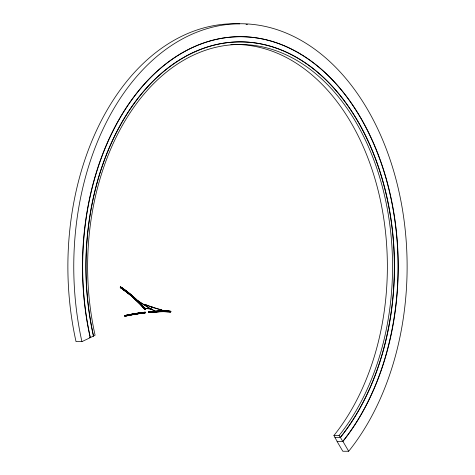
<?xml version="1.0" encoding="UTF-8"?>
<svg xmlns="http://www.w3.org/2000/svg" width="475" height="475" viewBox="0 0 475 475"><rect width="100%" height="100%" fill="white"/><g stroke="black" fill="none" stroke-linecap="round" stroke-linejoin="round"><path stroke-width="0.71" d="M126.184 315.762C124.984 316.706 123.69 315.543 125.691 315.388M124.931 316.237L124.705 315.56M145.54 312.817C144.293 311.879 146.787 312.461 145.101 312.847M149.203 312.425L148.538 312.117L149.186 311.748M148.948 312.455L148.74 311.778M170.323 311.6C171.647 311.754 165.662 311.214 163.744 311.327M121.072 287.892C120.092 287.862 120.027 286.401 121.054 287.209M120.608 287.589L120.668 286.93M144.774 309.207C146.068 308.507 144.697 310.377 144.275 308.608M93.403 336.027L95.095 335.225A222.128 152.457 90 0 1 174.456 66.102A222.128 152.457 90 0 1 367.947 145.611A222.128 152.457 90 0 1 339.103 435.492L340.254 437.463A224.717 154.232 -90 0 0 369.443 144.198A224.717 154.232 -90 0 0 173.69 63.763A224.717 154.232 -90 0 0 93.403 336.027L93.082 336.027M90.202 337.63L93.581 336.027A224.717 154.232 -90 0 1 173.868 63.763A224.717 154.232 -90 0 1 369.615 144.198A224.717 154.232 -90 0 1 340.433 437.463L342.742 441.4A229.894 157.789 -90 0 0 372.602 141.378A229.894 157.789 -90 0 0 172.336 59.084A229.894 157.789 -90 0 0 90.202 337.63L89.508 337.63M239.727 23.857A242.85 166.678 -90 0 0 76.036 341.632L81.92 341.632L90.375 337.63A229.894 157.789 90 0 1 172.514 59.084A229.894 157.789 90 0 1 372.774 141.378A229.894 157.789 90 0 1 342.92 441.4L348.692 451.25L342.808 451.25L337.03 441.4L342.92 441.4M124.557 315.691L126.498 315.216M125.056 315.691L126.706 315.174M125.127 315.899L125.305 315.727M125.323 315.857L127.14 315.471M124.741 316.237L126.332 315.934M125.079 316.107L125.376 315.934M125.275 316.065L127.425 315.507M125.097 315.477L126.308 315.216M125.923 315.727L126.528 315.596M125.94 315.976L126.801 315.632M125.958 315.388L127.407 315.091M126.659 315.347L127.532 315.002M126.344 315.893L127.775 315.637M126.516 315.174L128.826 314.705M126.32 315.513L127.763 315.341M127.276 315.216L128.036 314.961M126.754 315.804L128.197 315.548M127.3 315.632L128.06 315.376M126.938 315.382L128.393 315.216M127.555 314.961L128.167 314.878M127.906 315.091L129.544 314.67M127.923 315.507L128.559 315.376M127.567 315.258L129.248 315.044M127.799 315.59L128.701 315.252M128.185 314.836L129.016 314.705M128.535 314.961L129.236 314.664M128.22 315.507L133.374 314.391M128.202 315.127L131.658 314.587M128.434 315.465L128.838 315.424M129.176 314.836L129.883 314.539M128.648 315.424L129.348 315.127M129.046 314.664L129.669 314.581M128.862 315.382L130.132 315.174M129.063 314.961L132.329 314.468M129.289 315.299L130.002 315.002M129.693 314.539L130.322 314.456M129.829 314.711L131.314 314.337M130.043 314.67L130.791 314.331M130.482 314.587L131.207 314.29M129.942 315.174L130.667 314.878M130.162 315.133L130.797 315.05M130.352 314.414L131.433 314.248M131.148 314.462L131.878 314.171M130.601 315.05L131.332 314.753M130.827 315.008L131.462 314.925M131.237 314.248L131.652 314.207M131.812 314.337L132.673 314.094M131.272 314.925L132.008 314.634M131.492 314.883L132.133 314.8M131.688 314.171L132.78 314.005M131.539 314.296L131.991 314.218M131.492 314.503L133.012 314.343M131.913 314.129L132.555 314.046M132.489 314.218L133.356 313.975M131.943 314.8L132.691 314.515M132.169 314.765L132.81 314.682M132.169 314.385L137.679 313.571M132.394 314.723L134.532 314.195M132.59 314.005L133.012 313.969M132.822 313.969L133.469 313.886M133.172 314.094L134.514 313.779M133.19 314.515L134.069 314.278M132.852 314.64L133.267 314.604M133.048 313.928L133.701 313.85M132.852 314.266L133.309 314.183M133.505 313.85L134.621 313.69M133.855 313.975L136.634 313.441M133.926 314.183L134.852 314.028M133.309 314.563L133.724 314.521M133.873 314.391L135.232 314.082M133.736 313.809L134.852 313.648M133.766 314.486L134.188 314.444M134.229 314.402L134.882 314.325M134.662 313.648L135.322 313.571M135.013 313.779L135.791 313.5M135.031 314.195L135.939 313.969M134.692 314.325L135.114 314.29M134.9 313.613L135.559 313.536M134.698 313.951L135.167 313.874M134.924 314.29L135.82 314.171M135.713 313.666L138.071 313.221M135.785 313.874L136.96 313.684M135.161 314.248L135.583 314.213M135.731 314.082L137.364 313.743M135.601 313.5L136.497 313.381M135.63 314.171L136.052 314.135M135.838 313.458L136.735 313.346M135.862 314.135L136.652 313.856M136.099 314.1L137.239 313.945M136.545 313.346L137.691 313.197M136.782 313.31L137.447 313.233M137.132 313.441L137.928 313.162M136.574 314.022L137.002 313.987M137.15 313.856L138.083 313.637M136.824 313.607L139.116 313.358M137.049 313.945L138.195 313.803M137.845 313.328L138.789 313.114M137.287 313.91L137.952 313.838M137.863 313.743L138.807 313.53M137.738 313.162L138.647 313.055M137.536 313.5L140.57 313.144M137.976 313.126L138.89 313.019M138.569 313.221L140.244 312.9M138.005 313.803L138.563 313.565M138.243 313.767L139.157 313.66M138.433 313.767L138.914 313.696M138.7 313.019L139.668 312.877M138.938 312.983L139.858 312.877M139.288 313.114L140.832 312.74M139.062 313.565L140.992 313.221M139.306 313.53L141.728 313.12M138.967 313.66L139.395 313.625M138.979 313.286L142.399 312.817M139.205 313.625L140.125 313.518M140.018 313.007L142.452 312.603M139.448 313.589L141.342 313.352M139.911 312.841L140.345 312.805M140.398 312.776L141.075 312.704M140.748 312.9L141.562 312.639M140.178 313.482L141.099 313.381M140.44 313.078L140.927 313.013M140.885 312.704L141.318 312.675M141.479 312.799L142.304 312.544M141.544 313.013L143.141 312.722M141.491 313.221L144.94 312.716M141.152 313.352L141.586 313.316M141.372 312.639L142.055 312.574M141.396 313.316L141.835 313.28M142.215 312.704L144.928 312.301M141.639 313.28L142.464 313.025M141.888 313.251L142.571 313.185M142.078 313.251L143.207 312.93M142.108 312.544L142.548 312.508M142.357 312.508L142.791 312.479M142.601 312.479L143.29 312.413M142.951 312.603L143.782 312.354M143.017 312.817L145.124 312.479M142.625 313.156L143.064 313.12M142.85 312.443L143.533 312.384M142.874 313.12L143.557 313.061M143.693 312.514L144.774 312.229M143.759 312.722L145.742 312.479M143.118 313.09L143.8 313.025M143.705 312.93L145.688 312.692M143.593 312.354L144.525 312.259M143.61 313.025L144.05 312.995M143.836 312.318L144.275 312.289M143.86 312.995L144.792 312.906M144.685 312.39L145.178 312.271M144.109 312.966L145.041 312.877M144.584 312.229L145.023 312.2M144.827 312.2L145.516 312.14M144.851 312.877L145.19 312.692M148.604 312.324L160.425 311.57L170.875 311.808M149.102 312.324L160.924 311.57L170.377 311.808M148.592 311.903L163.323 311.119L161.411 311.143M149.091 311.903L155.954 311.363M148.996 311.748L149.952 311.677M148.538 312.117L158.888 311.125M149.156 312.117L160.247 311.38M148.758 312.455L149.459 312.402M149.251 311.725L149.696 311.701M149.269 312.402L149.969 312.354M149.524 312.378L150.225 312.33M149.762 311.677L150.207 311.653M150.017 311.653L150.718 311.606M150.272 311.63L150.973 311.588M150.035 312.33L150.991 312.265M150.29 312.307L150.735 312.283M150.783 311.588L151.739 311.523M150.801 312.265L151.246 312.241M151.038 311.564L151.483 311.541M151.05 312.241L151.495 312.218M151.305 312.218L151.751 312.2M151.549 311.523L152.249 311.481M151.561 312.2L152.006 312.176M151.816 312.176L152.772 312.117M151.804 311.499L152.505 311.457M152.071 312.158L152.517 312.134M152.309 311.457L153.775 311.363M152.564 311.44L153.265 311.398M152.582 312.117L153.021 312.093M152.831 312.093L153.277 312.075M153.087 312.075L153.532 312.057M153.33 311.38L154.025 311.345M153.342 312.057L153.787 312.039M153.591 312.039L154.037 312.022M153.835 311.345L154.28 311.327M153.847 312.022L154.541 311.986M154.09 311.327L154.535 311.309M154.102 312.004L154.797 311.968M154.339 311.309L155.289 311.262M154.595 311.291L155.04 311.279M154.607 311.968L155.052 311.956M154.856 311.956L155.301 311.938M155.099 311.262L155.794 311.232M155.111 311.938L155.557 311.921M155.355 311.244L156.548 311.19M155.361 311.921L155.806 311.909M155.616 311.909L156.56 311.867M155.859 311.214L156.299 311.202M155.865 311.891L156.311 311.879M156.02 311.262L156.382 311.238M156.358 311.19L156.803 311.173M156.37 311.867L157.059 311.838M156.607 311.173L157.053 311.161M156.459 311.303L157.457 311.256M156.4 311.511L166.47 311.363M156.619 311.849L157.807 311.802M156.863 311.161L157.302 311.149M157.112 311.149L157.801 311.125M157.552 311.137L155.658 311.475L151.038 309.231L137.073 300.307L148.901 307.842L155.658 311.279M157.118 311.826L157.558 311.814M157.457 311.184L158.3 311.101M157.611 311.125L158.549 311.095L158.175 311.155M157.617 311.802L158.555 311.772M157.819 311.363L164.065 311.119M157.866 311.79L158.306 311.778M158.359 311.095L159.291 311.066M158.365 311.772L158.804 311.76M158.608 311.083L159.048 311.072M158.953 311.214L160.188 311.173M158.614 311.76L159.054 311.754M158.864 311.754L159.297 311.742M159.101 311.066L159.541 311.06M159.244 311.113L160.033 311.042M159.107 311.742L160.039 311.719M159.351 311.06L159.784 311.048M159.357 311.737L159.79 311.725M159.843 311.042L160.77 311.024M159.95 311.089L160.301 311.077M159.849 311.719L160.776 311.701M160.087 311.036L160.526 311.03M160.431 311.167L161.357 311.054M160.093 311.713L160.526 311.707M160.301 311.273L161.007 311.256M160.58 311.024L161.013 311.018L160.657 311.072M160.586 311.701L161.019 311.695M160.823 311.018L161.743 311M160.829 311.695L161.749 311.683M161.067 311.012L161.5 311.006M161.47 311.351L164.124 311.327M161.072 311.689L161.506 311.683M161.553 311L161.987 311M161.559 311.683L162.474 311.671M161.708 311.048L162.474 310.994M161.797 311L162.23 310.994M161.797 311.677L162.23 311.671M162.278 310.994L162.711 310.994M162.397 311.042L166.41 311.155M162.284 311.671L162.711 311.671M162.521 310.994L163.43 310.988M162.521 311.671L163.43 311.665M162.765 310.988L163.673 310.988M162.765 311.665L163.673 311.665M230.88 44.537A222.128 152.457 90 0 1 377.233 186.954A222.128 152.457 90 0 1 333.919 435.492L339.103 435.492M340.433 437.463L334.899 437.463L337.208 441.4M163.436 311.036L163.911 310.988M163.477 311.665L163.911 311.665M163.721 310.988L164.617 310.994M163.715 311.665L164.617 311.671M163.958 310.988L164.386 310.994M163.952 311.665L164.855 311.671M164.118 311.036L164.855 310.994M164.118 311.232L165.68 311.149M164.457 311.232L170.388 311.392M164.665 310.994L165.092 311M164.665 311.671L165.086 311.677M164.795 311.042L166.024 311.018M164.902 311L165.793 311.012M164.896 311.677L165.324 311.683M165.134 311.683L166.482 311.707M165.365 311.683L166.25 311.701M165.466 311.054L166.256 311.024M166.066 311.024L169.201 311.149M166.137 311.262L167.158 311.38M166.297 311.03L166.719 311.036M166.143 311.161L167.058 311.19M166.292 311.707L166.713 311.713M166.464 311.273L168.744 311.452M166.529 311.036L166.951 311.042M166.523 311.713L166.945 311.725M166.755 311.042L167.176 311.054M166.749 311.725L167.17 311.731M166.986 311.054L167.408 311.06M166.98 311.731L167.396 311.737M167.123 311.101L167.859 311.077M167.123 311.297L170.941 311.6M167.212 311.06L168.085 311.089M167.206 311.737L167.627 311.748M167.438 311.748L170.287 311.903M167.663 311.76L169.195 311.832M167.895 311.089L170.299 311.226M168.239 311.22L168.69 311.244M168.423 311.161L169.355 311.279M168.744 311.178L170.887 311.392M168.744 311.374L169.379 311.41L163.145 310.632M169.237 311.167L170.519 311.244M169.225 311.843L170.074 311.885M170.098 311.903L170.507 311.921M170.329 311.244L170.733 311.262M170.317 311.921L170.721 311.938M143.794 307.402L144.43 308.109L151.917 309.041M161.898 310.282L169.379 311.214M143.046 306.696L144.43 308.299L151.917 309.237M159.458 309.391L161.88 309.949M159.458 309.587L161.88 310.145M161.559 309.878L151.489 306.903L153.372 307.568L144.655 304.297M161.559 310.074L151.489 307.093L153.372 307.758L145.178 304.73M144.655 304.487L146.526 305.306M120.466 286.93L129.966 294.019L139.597 302.753M120.87 287.256L129.224 293.413L137.317 300.515M120.288 287.054L130.655 294.862L140.618 304.095M120.787 287.464L131.427 295.509L141.17 304.671M120.205 287.256L131.142 295.551L140.505 304.505M120.252 287.464L120.632 287.737M120.899 287.084L121.285 287.363M120.484 287.613L121.101 288.052M121.131 287.238L121.523 287.523M120.715 287.767L132.115 296.37L142.862 306.838M121.368 287.393L121.998 287.844M120.947 287.927L121.339 288.212M121.606 287.559L122.241 288.01M121.184 288.087L121.82 288.545M121.428 288.254L122.069 288.711M122.093 287.886L122.491 288.183M122.336 288.058L122.734 288.355M121.915 288.586L122.312 288.883M122.58 288.23L122.983 288.527M122.158 288.758L122.562 289.055M122.829 288.402L123.233 288.705M122.407 288.931L122.811 289.233M123.084 288.58L123.488 288.883M122.663 289.109L123.067 289.412M123.334 288.758L123.743 289.067M122.912 289.287L123.322 289.596M123.589 288.942L123.999 289.251M123.168 289.471L123.577 289.78M123.85 289.127L124.26 289.441M123.423 289.655L123.838 289.97M124.106 289.311L124.521 289.625M123.684 289.845L124.361 290.35M124.367 289.501L124.782 289.821M123.945 290.035L124.622 290.546M124.628 289.697L125.05 290.017M124.895 289.892L125.311 290.213M124.474 290.421L124.889 290.742M125.163 290.088L125.578 290.415M124.735 290.617L125.157 290.938M125.43 290.29L125.851 290.617M125.002 290.813L125.424 291.139M125.697 290.492L126.118 290.819M125.275 291.015L125.697 291.347M125.97 290.694L126.665 291.234M125.543 291.223L126.243 291.763M125.816 291.43L126.516 291.971M126.243 290.902L126.944 291.442M126.789 291.323L127.217 291.656M126.362 291.846L126.789 292.184M127.062 291.531L127.496 291.876M126.641 292.06L127.068 292.398M127.342 291.751L127.775 292.089M126.914 292.273L127.347 292.618M127.621 291.965L128.054 292.309M127.193 292.493L127.906 293.057M127.9 292.184L128.333 292.535M127.472 292.713L128.185 293.283M128.179 292.41L128.612 292.76M128.464 292.636L128.897 292.986M128.036 293.158L128.47 293.508M128.749 292.861L129.182 293.212M128.315 293.384L128.755 293.734M129.028 293.087L129.467 293.443M128.6 293.615L129.034 293.966M129.313 293.318L129.752 293.675M128.885 293.841L129.319 294.197M129.598 293.55L130.037 293.906M129.17 294.072L129.61 294.435M129.883 293.788L130.322 294.144M129.455 294.31L129.895 294.666M130.174 294.019L130.613 294.381M129.74 294.542L130.18 294.904M130.459 294.257L130.898 294.625M130.031 294.785L130.471 295.147M130.75 294.5L131.189 294.862M130.316 295.022L130.756 295.385M131.035 294.743L131.474 295.106M130.607 295.266L131.047 295.628M131.326 294.987L131.765 295.355M130.892 295.509L131.332 295.877M131.617 295.23L132.347 295.848M131.183 295.753L131.623 296.121M131.907 295.48L132.638 296.097M131.474 295.996L131.913 296.37M131.765 296.246L132.204 296.62M132.483 295.978L132.929 296.353M132.056 296.495L132.495 296.875M132.774 296.228L133.22 296.608M132.347 296.75L133.077 297.38M133.065 296.483L133.802 297.118M132.632 297.006L133.368 297.641M133.356 296.738L134.093 297.38M133.214 297.516L133.659 297.896M133.944 297.255L134.383 297.635M133.505 297.772L133.95 298.158M134.235 297.516L134.674 297.902M133.796 298.033L134.241 298.419M134.526 297.777L134.965 298.163M134.087 298.294L134.532 298.68M134.817 298.039L135.256 298.425M134.377 298.561L134.817 298.947M135.108 298.306L135.547 298.692M134.668 298.822L135.108 299.214M135.399 298.573L135.838 298.959M134.959 299.09L135.399 299.482M135.684 298.84L136.123 299.232M135.25 299.357L135.69 299.749M135.975 299.108L136.414 299.499M135.541 299.624L135.981 300.016M136.266 299.381L136.705 299.772M135.826 299.897L136.266 300.289M136.557 299.654L137.281 300.319M136.117 300.17L136.557 300.562M136.842 299.927L137.566 300.598M136.408 300.443L136.842 300.835M137.073 300.503L138.373 301.821M136.693 300.717L137.127 301.114M137.417 300.473L137.857 300.871M137.269 300.497L138.231 301.435M136.978 300.99L137.417 301.387M137.708 300.752L138.142 301.15M137.269 301.269L137.702 301.667M137.993 301.031L138.427 301.429M137.786 301.031L139.377 302.575M137.554 301.542L137.988 301.946M138.278 301.31L138.712 301.708M137.839 301.821L138.273 302.225M138.563 301.589L138.997 301.993M138.356 301.589L140.707 303.899M138.421 301.815L139.377 302.771M138.124 302.106L138.552 302.504M138.848 301.868L139.276 302.272M138.403 302.385L138.837 302.789M139.127 302.153L139.561 302.557M138.688 302.664L139.395 303.353M139.412 302.438L140.119 303.127M138.967 302.949L139.674 303.644M139.692 302.723L140.398 303.418M139.49 302.723L142.613 305.936M139.306 302.842L144.869 309.017M139.751 302.961L140.505 303.739M139.525 303.519L140.232 304.214M140.25 303.293L140.671 303.703M139.804 303.804L140.778 304.79M140.529 303.584L141.223 304.285M140.802 303.869L141.497 304.57M140.6 303.869L142.868 306.298M140.689 304.125L141.443 304.962M140.327 304.19L142.132 306.25M140.636 304.671L141.051 305.081M141.354 304.451L142.043 305.158M141.241 304.713L141.983 305.544M140.903 304.962L141.592 305.662M141.621 304.742L142.31 305.449M141.425 304.908L142.518 306.132M141.176 305.253L141.865 305.953M142.162 305.33L142.844 306.037M141.972 305.502L143.046 306.719M141.716 305.835L142.393 306.541M142.429 305.621L143.141 306.523M141.948 305.936L145.154 309.516M142.512 306.096L143.569 307.307M142.696 305.918L143.373 306.63M142.494 305.918L143.397 306.897M142.251 306.423L142.66 306.838M142.963 306.215L143.664 307.117M142.512 306.719L142.922 307.135M143.224 306.512L143.889 307.224M143.023 306.512L144.436 308.008M142.743 306.82L143.693 308.02M142.773 307.016L143.183 307.432M143.486 306.808L143.919 307.414M143.034 307.307L143.438 307.723M143.747 307.105L144.145 307.521M143.575 307.295L145.338 309.397M143.296 307.604L143.949 308.322M144.002 307.402L144.655 308.115M143.521 307.711L144.453 308.916M144.257 307.699L145.433 309.207M144.05 307.699L145.053 308.898M143.806 308.204L144.204 308.619M144.513 308.002L144.905 308.418M144.056 308.501L144.703 309.219M144.762 308.299L145.154 308.714M145.012 308.602L145.403 309.017M144.554 309.1L144.946 309.516M333.919 435.492L335.077 437.463M246.05 24.314A242.85 166.678 -90 0 1 247.451 24.468M81.92 341.632A242.85 166.678 -90 0 1 168.684 47.393A242.85 166.678 -90 0 1 380.232 134.324A242.85 166.678 -90 0 1 348.692 451.25"/></g></svg>
